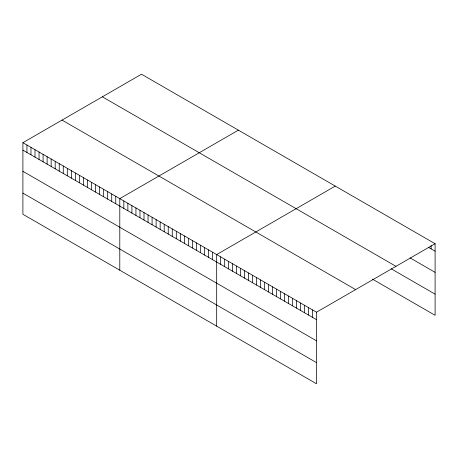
<?xml version="1.0" encoding="UTF-8"?>
<svg xmlns="http://www.w3.org/2000/svg" width="458" height="458" viewBox="0 0 458 458"><rect width="100%" height="100%" fill="white"/><g stroke="black" fill="none" stroke-linecap="round" stroke-linejoin="round"><path stroke-width="0.69" d="M22.9 142.69L316.501 312.201L316.501 383.781L22.9 214.27L22.9 142.69L141.499 74.219L435.1 243.73L435.1 315.31L372.354 279.082M238.389 130.158L119.79 198.629L119.79 270.209M335.273 186.097L216.68 254.568L216.68 326.148M316.501 312.201L435.1 243.73M428.253 247.234L435.1 251.19M410.002 257.854L435.1 272.35M102.363 96.815L395.964 266.327M391.178 268.789L435.1 294.15M62.036 120.099L355.637 289.605M22.9 150.15L316.501 319.661M22.9 171.309L316.501 340.821M22.9 193.11L316.501 362.621M431.11 245.494L431.11 248.883M312.511 309.894L312.511 317.354M308.515 307.593L308.515 315.047M304.524 305.286L304.524 312.745M300.528 302.978L300.528 310.438M296.538 300.677L296.538 308.131M292.542 298.37L292.542 305.83M288.551 296.063L288.551 303.522M284.561 293.761L284.561 301.215M280.565 291.454L280.565 298.914M276.575 289.147L276.575 296.607M272.579 286.845L272.579 294.299M268.588 284.538L268.588 291.998M264.592 282.231L264.592 289.691M260.602 279.93L260.602 287.384M256.606 277.622L256.606 285.076M252.616 275.315L252.616 282.775M248.62 273.014L248.62 280.468M244.629 270.707L244.629 278.161M240.633 268.399L240.633 275.859M236.643 266.098L236.643 273.552M232.647 263.791L232.647 271.245M228.656 261.484L228.656 268.943M224.666 259.176L224.666 266.636M220.67 256.875L220.67 264.329M212.638 252.238L212.638 259.697M208.602 249.908L208.602 257.362M204.566 247.578L204.566 255.032M200.53 245.248L200.53 252.701M196.493 242.917L196.493 250.371M192.457 240.582L192.457 248.041M188.421 238.252L188.421 245.711M184.379 235.922L184.379 243.381M180.343 233.591L180.343 241.051M176.307 231.261L176.307 238.721M172.271 228.931L172.271 236.385M168.235 226.601L168.235 234.055M164.199 224.271L164.199 231.725M160.157 221.935L160.157 229.395M156.121 219.605L156.121 227.065M152.085 217.275L152.085 224.735M148.049 214.945L148.049 222.405M144.012 212.615L144.012 220.075M139.976 210.285L139.976 217.739M135.934 207.955L135.934 215.409M131.898 205.625L131.898 213.079M127.862 203.289L127.862 210.749M123.826 200.959L123.826 208.419M115.754 196.299L115.754 203.758M111.712 193.969L111.712 201.428M107.676 191.639L107.676 199.093M103.64 189.309L103.64 196.763M99.604 186.979L99.604 194.432M95.567 184.648L95.567 192.102M91.531 182.313L91.531 189.772M87.495 179.983L87.495 187.442M83.453 177.652L83.453 185.112M79.417 175.322L79.417 182.782M75.381 172.992L75.381 180.452M71.345 170.662L71.345 178.116M67.309 168.332L67.309 175.786M63.273 166.002L63.273 173.456M59.231 163.666L59.231 171.126M55.195 161.336L55.195 168.796M51.159 159.006L51.159 166.466M47.122 156.676L47.122 164.136M43.086 154.346L43.086 161.806M39.05 152.016L39.05 159.47M35.008 149.686L35.008 157.14M30.972 147.356L30.972 154.81M26.936 145.026L26.936 152.48"/></g></svg>
